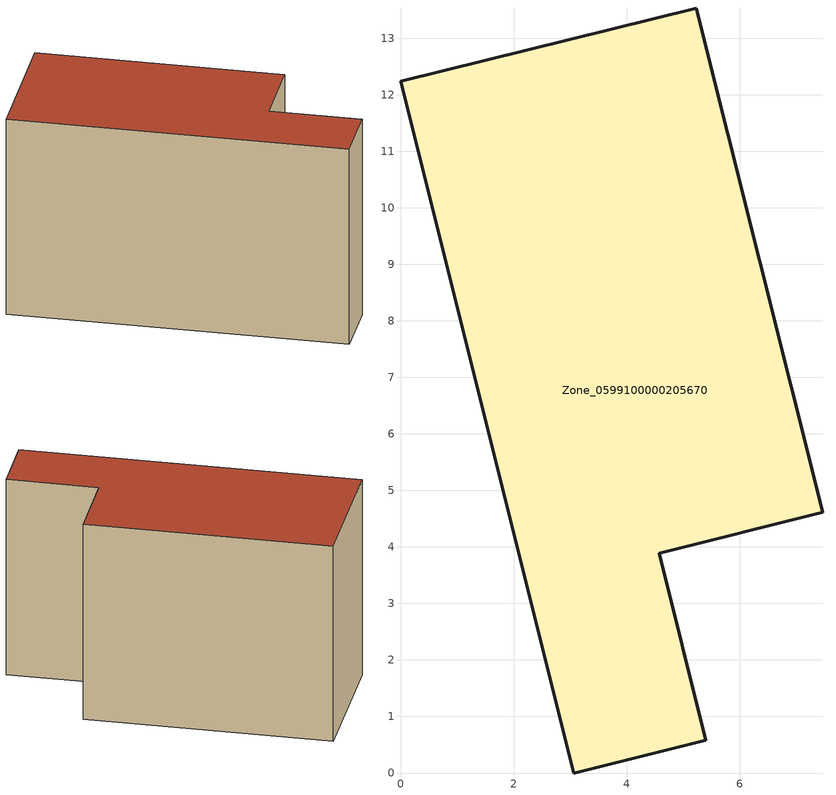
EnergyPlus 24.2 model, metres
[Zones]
Zone_0599100000205670
 floor ground (C_G): 0,12.24 5.23,13.54 7.47,4.61 4.58,3.89 5.4,0.58 3.06,0 z0
 wall outside (C_F): 3.06,0 5.4,0.58 4.58,3.89 7.47,4.61 5.23,13.54 0,12.24 3.06,0 z0:7.9
 roof outside (C_R): 5.23,13.54 0,12.24 3.06,0 5.4,0.58 4.58,3.89 7.47,4.61 z7.9
[BUILDING]
Pand.0599100000205670: North Axis=0; Terrain=City; Loads Convergence Tolerance Value=0.04; Temperature Convergence Tolerance Value=0.4; Solar Distribution=FullExterior; Maximum Number of Warmup Days=25; Minimum Number of Warmup Days=1
[Site:Location]
Rotterdam.The.Hague.AP_ZH_NLD Design_Conditions: Latitude=51.96; Longitude=4.45; Time Zone=1; Elevation=-4.5
[SITE:GROUNDTEMPERATURE:BUILDINGSURFACE]
18, 18, 18, 18, 18, 18, 18, 18, 18, 18, 18, 18
[MATERIAL] Thermal Absorptance=0.9; Solar Absorptance=0.7; Visible Absorptance=0.7
Name | Roughness | Thickness | Conductivity | Density | Specific Heat
G.TI.1975-1991 | MediumSmooth | 0.15 | 0.288461 | 540 | 1210
F.TI.1975-1991 | Rough | 0.3 | 0.230769 | 1920 | 840
R.TI.1975-1991 | MediumRough | 0.2 | 0.153846 | 1500 | 1000
[CONSTRUCTION]
C_G: G.TI.1975-1991
C_F: F.TI.1975-1991
C_R: R.TI.1975-1991
[ZONE]
Zone_0599100000205670: Type=1; Multiplier=1; Ceiling Height=Autocalculate; Volume=Autocalculate; Floor Area=autocalculate; Part of Total Floor Area=Yes
[ZONEINFILTRATION:DESIGNFLOWRATE]
Infil_Zone_0599100000205670: Zone or ZoneList or Space or SpaceList=Zone_0599100000205670; Schedule=AlwaysOn; Design Flow Rate Calculation Method=Flow/Area; Flow Rate per Floor Area=0.003; Constant Term Coefficient=1; Temperature Term Coefficient=0; Velocity Term Coefficient=0; Velocity Squared Term Coefficient=0
[HVACTEMPLATE:ZONE:IDEALLOADSAIRSYSTEM]
Zone_0599100000205670: Maximum Heating Supply Air Temperature=50; Minimum Cooling Supply Air Temperature=13; Maximum Heating Supply Air Humidity Ratio=0.0156; Minimum Cooling Supply Air Humidity Ratio=0.0077; Heating Limit=NoLimit; Cooling Limit=NoLimit; Dehumidification Control Type=ConstantSensibleHeatRatio; Cooling Sensible Heat Ratio=0.7; Dehumidification Setpoint=60; Humidification Control Type=None; Humidification Setpoint=30; Outdoor Air Method=None; Outdoor Air Flow Rate per Person=0.00944; Outdoor Air Flow Rate per Zone Floor Area=0; Outdoor Air Flow Rate per Zone=0; Demand Controlled Ventilation Type=None; Outdoor Air Economizer Type=NoEconomizer; Heat Recovery Type=None; Sensible Heat Recovery Effectiveness=0.7; Latent Heat Recovery Effectiveness=0.65
[ZONECONTROL:THERMOSTAT]
ThermostatControl_Zone_0599100000205670: Zone or ZoneList=Zone_0599100000205670; Control Type Schedule=DualSetpointControlType; Control 1=Thermostat_Zone_0599100000205670; Temperature Difference Between Cutout And Setpoint=0
[THERMOSTATSETPOINT:DUALSETPOINT]
Thermostat_Zone_0599100000205670: Heating Setpoint Temperature Schedule=HeatingSetpoint_Zone_0599100000205670; Cooling Setpoint Temperature Schedule=CoolingSetpoint_Zone_0599100000205670
[SCHEDULE:COMPACT]
HeatingSetpoint_Zone_0599100000205670: Through: 12/31, For: AllDays, Until: 24:00, 21
CoolingSetpoint_Zone_0599100000205670: Through: 12/31, For: AllDays, Until: 24:00, 24
DualSetpointControlType: Through: 12/31, For: AllDays, Until: 24:00, 4
AlwaysOn: Through: 12/31, For: AllDays, Until: 24:00, 1
